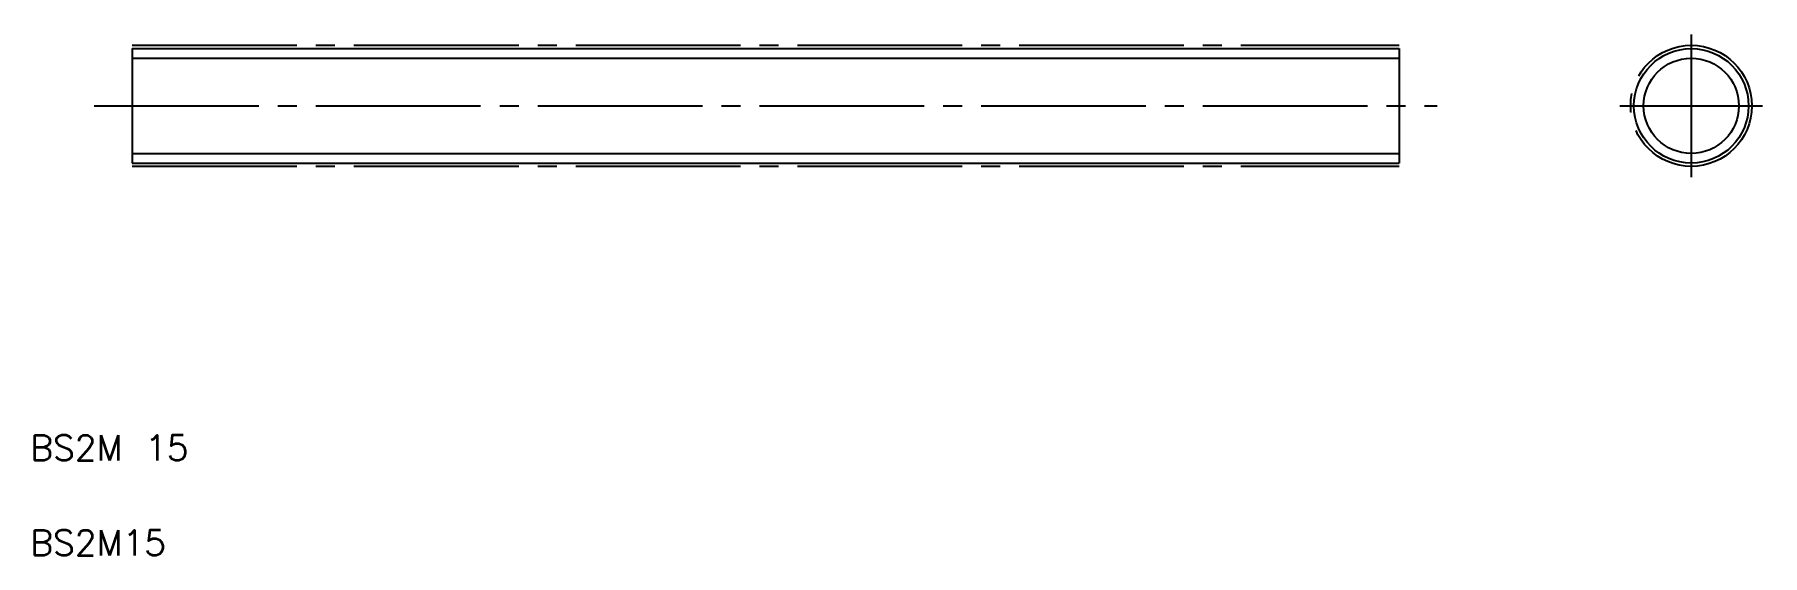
# Model space of a CAD drawing. Extents: x 5 to 142, y 5 to 46.
import ezdxf

# ---------------------------------------------------------------- set-up
doc = ezdxf.new("R2010")
doc.units = 0
doc.linetypes.add('CENTER', pattern=[17.5, 13, -1.5, 1.5, -1.5])
doc.layers.get('0').update_dxf_attribs({"linetype": 'CONTINUOUS'})
doc.layers.add('CENTER', color=1, linetype='CENTER')
doc.styles.get("Standard").update_dxf_attribs({"font": 'txt', "bigfont": 'BIGFONT'})

msp = doc.modelspace()

# ---------------------------------------------------------------- linework, layer by layer
at = {"color": 7, "linetype": 'CONTINUOUS'}
for p, q in [((13.05, 45.02), (113.05, 45.02)), ((13.05, 45.02), (13.05, 35.98)), ((113.05, 45.02), (113.05, 35.98)), ((13.05, 42.76), (13.05, 42.76)), ((13.05, 40.5), (13.05, 40.5)), ((13.05, 35.98), (113.05, 35.98))]:
    msp.add_line(p, q, dxfattribs=at)
at = {"color": 3, "linetype": 'CONTINUOUS'}
for p, q in [((13.05, 44.26), (113.05, 44.26)), ((13.05, 36.74), (113.05, 36.74))]:
    msp.add_line(p, q, dxfattribs=at)
at = {"color": 7, "linetype": 'CONTINUOUS'}
msp.add_circle((136.09, 40.5), 4.52, dxfattribs=at)
at = {"color": 3, "linetype": 'CONTINUOUS'}
msp.add_circle((136.09, 40.5), 3.76, dxfattribs=at)
at = {"layer": 'CENTER', "color": 1, "linetype": 'CENTER'}
for p, q in [((13.05, 45.28), (113.05, 45.28)), ((136.09, 46.13), (136.09, 34.88)), ((10.05, 40.5), (116.05, 40.5)), ((130.46, 40.5), (141.71, 40.5)), ((13.05, 35.73), (113.05, 35.73))]:
    msp.add_line(p, q, dxfattribs=at)
msp.add_circle((136.09, 40.5), 4.78, dxfattribs=at)

# ---------------------------------------------------------------- texts
at = {"color": 7, "linetype": 'CONTINUOUS'}
for s, p in [('BS2M 15', (5, 12.5)), ('BS2M15', (5, 5))]:
    msp.add_text(s, height=2, dxfattribs=at).set_placement(p)

doc.saveas('drawing.dxf')
